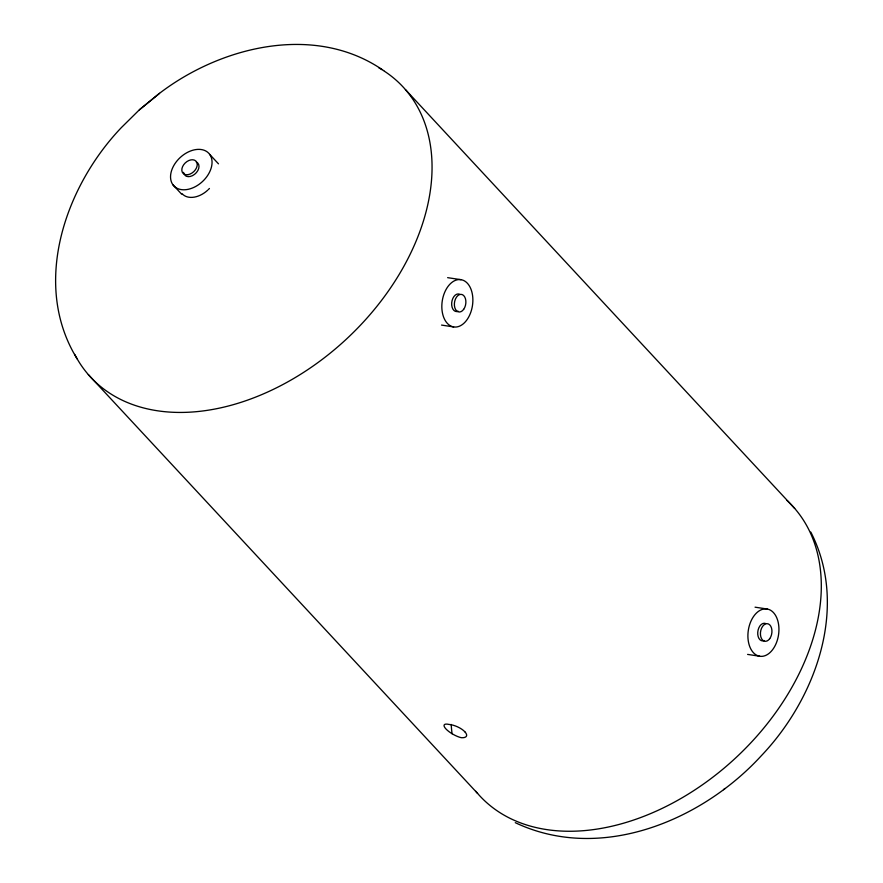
<?xml version="1.0" encoding="UTF-8"?>
<svg xmlns="http://www.w3.org/2000/svg" width="883" height="883" viewBox="0 0 883 883"><rect width="100%" height="100%" fill="white"/><g stroke="black" fill="none" stroke-linecap="round" stroke-linejoin="round"><path stroke-width="1.32" d="M383.906 70.795C315.871 23.057 221.412 45.971 159.503 93.333L139.371 109.812L121.258 127.704C64.956 186.699 31.115 284.481 77.196 358.94M515.275 822.669C599.999 862.812 700.947 821.322 760.837 756.256L761.742 755.296C816.091 697.989 849.06 606.588 810.793 532.074M159.503 93.333L139.371 109.812M723.497 789.667L724.998 788.475M447.637 277.659L461.081 279.69A23.907 15.276 -81.4 0 1 468.542 317.295A23.907 15.276 -81.4 0 1 442.438 312.935A23.907 15.276 -81.4 0 1 461.081 279.69M441.544 325.087L453.63 326.92M755.053 607.184L767.139 609.005A23.907 15.276 -81.4 0 1 774.612 646.61A23.907 15.276 -81.4 0 1 748.508 642.25A23.907 15.276 -81.4 0 1 767.139 609.005M747.603 654.402L759.7 656.235M405.429 89.591L794.678 508.42M209.713 154.415A23.907 16.391 -42.9 0 1 190.386 188.741A23.907 16.391 -42.9 0 1 173.785 165.574A23.907 16.391 -42.9 0 1 209.713 154.415L218.476 163.841M172.88 184.735L181.633 194.161M88.322 374.58L477.571 793.409M458.222 311.257A8.885 5.673 -81.4 0 1 451.699 302.869A8.885 5.673 -81.4 0 1 459.59 294.216M764.281 640.572A8.885 5.673 -81.4 0 1 757.757 632.184A8.885 5.673 -81.4 0 1 765.66 623.53M196.324 162.064A8.885 6.093 -42.9 0 1 196.434 172.571A8.885 6.093 -42.9 0 1 184.922 175.331M184.006 174.017A8.885 6.093 -42.9 0 1 183.598 172.362M384.26 71.115A213.211 146.148 -42.9 0 1 344.602 340.772A213.211 146.148 -42.9 0 1 74.713 354.392M378.708 67.726A213.211 146.148 -42.9 0 1 382.063 69.724M787.084 500.551A213.211 146.148 -42.9 0 1 736.201 757.426A213.211 146.148 -42.9 0 1 475.816 791.311M452.063 733.773A213.211 146.148 -42.9 0 1 451.202 724.457M209.426 188.476A21.313 14.614 -42.9 0 1 208.123 189.79M207.439 190.43A21.313 14.614 -42.9 0 1 182.03 193.62M463.674 309.337A8.885 5.673 -81.4 0 0 462.295 294.624A8.885 5.673 -81.4 0 0 454.414 305.562A8.885 5.673 -81.4 0 0 463.674 309.337M769.733 638.652A8.885 5.673 -81.4 0 0 768.365 623.939A8.885 5.673 -81.4 0 0 760.473 634.877A8.885 5.673 -81.4 0 0 769.733 638.652M188.101 174.646A8.885 6.093 -42.9 0 0 196.81 162.384A8.885 6.093 -42.9 0 0 183.686 164.724A8.885 6.093 -42.9 0 0 188.101 174.646M464.866 731.797A12.45 4.845 23.6 0 0 448.884 724.413A12.45 3.808 29.5 0 0 445.937 728.939A12.45 3.808 29.5 0 0 461.235 737.691A12.45 4.845 23.6 0 0 464.866 731.797"/></g></svg>
